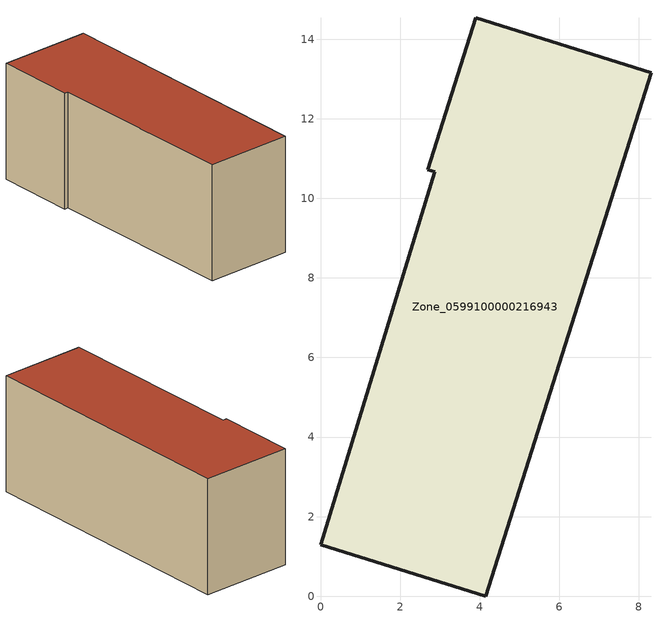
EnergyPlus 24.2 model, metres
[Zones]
Zone_0599100000216943
 floor ground (C_G): 0,1.3 2.88,10.66 2.7,10.72 3.9,14.54 8.31,13.16 4.15,0 z0.61
 wall outside (C_F): 2.88,10.66 0,1.3 4.15,0 8.31,13.16 3.9,14.54 2.7,10.72 2.88,10.66 z0.61:6.42
 roof outside (C_R): 3.9,14.54 2.7,10.72 2.88,10.66 0,1.3 4.15,0 8.31,13.16 z6.42
[BUILDING]
Pand.0599100000216943: North Axis=0; Terrain=City; Loads Convergence Tolerance Value=0.04; Temperature Convergence Tolerance Value=0.4; Solar Distribution=FullExterior; Maximum Number of Warmup Days=25; Minimum Number of Warmup Days=1
[Site:Location]
Rotterdam.The.Hague.AP_ZH_NLD Design_Conditions: Latitude=51.96; Longitude=4.45; Time Zone=1; Elevation=-4.5
[SITE:GROUNDTEMPERATURE:BUILDINGSURFACE]
18, 18, 18, 18, 18, 18, 18, 18, 18, 18, 18, 18
[MATERIAL] Thermal Absorptance=0.9; Solar Absorptance=0.7; Visible Absorptance=0.7
Name | Roughness | Thickness | Conductivity | Density | Specific Heat
G.TI.1965-1974 | MediumSmooth | 0.15 | 0.882353 | 540 | 1210
F.TI.1965-1974 | Rough | 0.3 | 0.697674 | 1920 | 840
R.TI.1965-1974 | MediumRough | 0.2 | 0.232558 | 1500 | 1000
[CONSTRUCTION]
C_G: G.TI.1965-1974
C_F: F.TI.1965-1974
C_R: R.TI.1965-1974
[ZONE]
Zone_0599100000216943: Type=1; Multiplier=1; Ceiling Height=Autocalculate; Volume=Autocalculate; Floor Area=autocalculate; Part of Total Floor Area=Yes
[ZONEINFILTRATION:DESIGNFLOWRATE]
Infil_Zone_0599100000216943: Zone or ZoneList or Space or SpaceList=Zone_0599100000216943; Schedule=AlwaysOn; Design Flow Rate Calculation Method=Flow/Area; Flow Rate per Floor Area=0.003; Constant Term Coefficient=1; Temperature Term Coefficient=0; Velocity Term Coefficient=0; Velocity Squared Term Coefficient=0
[HVACTEMPLATE:ZONE:IDEALLOADSAIRSYSTEM]
Zone_0599100000216943: Maximum Heating Supply Air Temperature=50; Minimum Cooling Supply Air Temperature=13; Maximum Heating Supply Air Humidity Ratio=0.0156; Minimum Cooling Supply Air Humidity Ratio=0.0077; Heating Limit=NoLimit; Cooling Limit=NoLimit; Dehumidification Control Type=ConstantSensibleHeatRatio; Cooling Sensible Heat Ratio=0.7; Dehumidification Setpoint=60; Humidification Control Type=None; Humidification Setpoint=30; Outdoor Air Method=None; Outdoor Air Flow Rate per Person=0.00944; Outdoor Air Flow Rate per Zone Floor Area=0; Outdoor Air Flow Rate per Zone=0; Demand Controlled Ventilation Type=None; Outdoor Air Economizer Type=NoEconomizer; Heat Recovery Type=None; Sensible Heat Recovery Effectiveness=0.7; Latent Heat Recovery Effectiveness=0.65
[ZONECONTROL:THERMOSTAT]
ThermostatControl_Zone_0599100000216943: Zone or ZoneList=Zone_0599100000216943; Control Type Schedule=DualSetpointControlType; Control 1=Thermostat_Zone_0599100000216943; Temperature Difference Between Cutout And Setpoint=0
[THERMOSTATSETPOINT:DUALSETPOINT]
Thermostat_Zone_0599100000216943: Heating Setpoint Temperature Schedule=HeatingSetpoint_Zone_0599100000216943; Cooling Setpoint Temperature Schedule=CoolingSetpoint_Zone_0599100000216943
[SCHEDULE:COMPACT]
HeatingSetpoint_Zone_0599100000216943: Through: 12/31, For: AllDays, Until: 24:00, 21
CoolingSetpoint_Zone_0599100000216943: Through: 12/31, For: AllDays, Until: 24:00, 24
DualSetpointControlType: Through: 12/31, For: AllDays, Until: 24:00, 4
AlwaysOn: Through: 12/31, For: AllDays, Until: 24:00, 1
